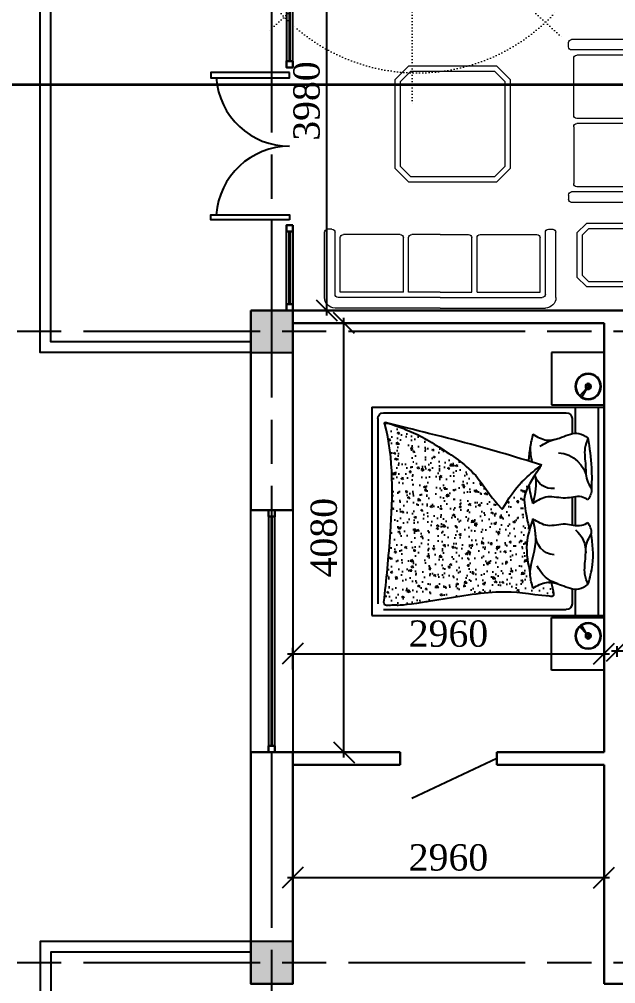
# Model space of a CAD drawing. Header units: inches. Extents: x 2870606 to 3671143, y -733551 to -473558.
# Drawn here: x 3301172 to 3306842, y -512623 to -503456 of the extents above; entities that cross this region are included whole.
import ezdxf

# ---------------------------------------------------------------- set-up
doc = ezdxf.new("R2010")
doc.units = ezdxf.units.IN
doc.header["$MEASUREMENT"] = 0
doc.linetypes.add('ACAD_ISO07W100', pattern=[3, 0, -3])
doc.linetypes.add('ACAD_ISO08W100', pattern=[36, 24, -3, 6, -3])
for name, color, linetype in [('100_FURNITURE', 25, 'Continuous'), ('A_Windows', 160, 'Continuous'), ('МЕБЕЛИРОВКА', 7, 'Continuous')]:
    doc.layers.add(name, color=color, linetype=linetype)
doc.layers.add('_0', color=7, linetype='Continuous', lineweight=25)
doc.styles.add('J~stule', font='dutch.ttf')
doc.linetypes.add('FENCELINE1', pattern='A,0.25,-0.1,[133,ltypeshp.shx,S=0.1,R=0,X=-0.1,Y=0],-0.1,1', length=1.45)
doc.dimstyles.new('J~style', dxfattribs={"dimscale": 100, "dimtxt": 2.5, "dimasz": 2, "dimexe": 0.55, "dimexo": 0.725, "dimtad": 1, "dimdec": 0, "dimdsep": 46, "dimtxsty": 'J~stule', "dimblk": 'OBLIQUE', "dimcen": 2, "dimdle": 0.5, "dimadec": 0, "dimazin": 0, "dimtfac": 1, "dimtdec": 0, "dimtmove": 0, "dimatfit": 3, "dimfxl": 1, "dimarcsym": 0})

# ---------------------------------------------------------------- blocks, each defined once
blk = doc.blocks.new('_Oblique')
at = {"color": 0, "linetype": 'ByBlock', "lineweight": -2}
blk.add_line((-0.5, -0.5), (0.5, 0.5), dxfattribs=at)
blk = doc.blocks.new('*D503')
at = {"color": 0, "lineweight": -2, "transparency": 16777216}
for p, q in [((3303722, -509487), (3306782, -509487)), ((3303772, -509636.3), (3303772, -509432)), ((3306732, -509740.2), (3306732, -509432))]:
    blk.add_line(p, q, dxfattribs=at)
at = {"layer": 'Defpoints', "color": 0, "lineweight": 35, "transparency": 16777216}
for p in [(3306732, -509487), (3303772, -509708.8), (3306732, -509812.7)]:
    blk.add_point(p, dxfattribs=at)
at = {"color": 0, "lineweight": -2, "transparency": 16777216, "xscale": 200, "yscale": 200, "zscale": 200, "rotation": 180}
blk.add_blockref('_Oblique', (3303772, -509487), dxfattribs=at)
at = {"color": 0, "lineweight": -2, "transparency": 16777216, "xscale": 200, "yscale": 200, "zscale": 200}
blk.add_blockref('_Oblique', (3306732, -509487), dxfattribs=at)
at = {"color": 0, "transparency": 16777216, "insert": (3305252, -509296.9), "char_height": 250, "attachment_point": 5, "style": 'J~stule'}
blk.add_mtext('2960', dxfattribs=at)
blk = doc.blocks.new('*D514')
at = {"color": 0, "lineweight": -2, "transparency": 16777216}
for p, q in [((3306852, -509414.5), (3306852, -509516.1)), ((3309652, -509414.5), (3309652, -509516.1)), ((3309702, -509461.1), (3306802, -509461.1))]:
    blk.add_line(p, q, dxfattribs=at)
at = {"layer": 'Defpoints', "color": 0, "lineweight": 35, "transparency": 16777216}
for p in [(3306852, -509342), (3309652, -509342), (3306852, -509461.1)]:
    blk.add_point(p, dxfattribs=at)
at = {"color": 0, "lineweight": -2, "transparency": 16777216, "xscale": 200, "yscale": 200, "zscale": 200, "rotation": 180}
blk.add_blockref('_Oblique', (3306852, -509461.1), dxfattribs=at)
at = {"color": 0, "lineweight": -2, "transparency": 16777216, "xscale": 200, "yscale": 200, "zscale": 200}
blk.add_blockref('_Oblique', (3309652, -509461.1), dxfattribs=at)
at = {"color": 0, "transparency": 16777216, "insert": (3308252, -509270.9), "char_height": 250, "attachment_point": 5, "style": 'J~stule'}
blk.add_mtext('2800', dxfattribs=at)
blk = doc.blocks.new('iy6tito6ot76o')
at = {"layer": '100_FURNITURE'}
h = blk.add_hatch(dxfattribs=at)
h.set_pattern_fill('AR-CONC', color=256, angle=180, style=0)
h.set_pattern_definition([(230, (2869573.83, 216895.09), (-182.18467, 15.9391), [19.05, -209.55]), (175, (2869573.83, 216895.1), (35.2428, -191.05664), [15.24, -167.64]), (280.451, (2869558.65, 216896.42), (-146.9425, -175.1167), [16.19, -178.09]), (226.1842, (2869573.83, 216844.3), (-271.079, 42.0423), [28.575, -314.325]), (276.6356, (2869551.24, 216847.8), (-237.4042, -247.4256), [24.285, -267.135]), (171.184, (2869573.83, 216844.3), (-237.4046, -247.4251), [22.86, -251.46]), (201, (2869548.43, 216856.99), (-151.6149, 102.2655), [19.05, -209.55]), (146, (2869548.43, 216857), (-61.802, -184.188), [15.24, -167.64]), (251.4514, (2869535.8, 216865.51), (-213.4165, -81.92286), [16.19, -178.09]), (217.5, (2869573.83, 216895.09), (-3.0886, -84.55504), [0, -165.608, 0, -170.18, 0, -168.275]), (187.5, (2869573.83, 216895.09), (-66.81966, -100.18057), [0, -97.028, 0, -161.798, 0, -64.135]), (147.5, (2869630.474, 216895.09), (-135.590595, 5.72874), [0, -63.5, 0, -198.12, 0, -262.89]), (137.5, (2869655.87, 216895.09), (-148.12918, -25.4265), [0, -82.55, 0, -131.572, 0, -186.69])])
edge = h.paths.add_edge_path()
edge.add_spline(control_points=[(2850367.2, 262864), (2850389.4, 262654.6), (2850440.9, 262169.8), (2850463.6, 261479.6), (2850367.5, 261149.4), (2850389.5, 261156.6), (2850404.1, 261161.5), (2850404.7, 261161.7)], knot_values=[5766.267478, 5766.267478, 5766.267478, 5766.267478, 6326.544882, 7063.125625, 7075.853468, 7104.137891, 7105.215597, 7105.215597, 7105.215597, 7105.215597], degree=3, periodic=0)
edge.add_spline(control_points=[(2850404.7, 261161.7), (2850593, 261224.6), (2850752.5, 261295.9), (2851288, 261646.3), (2851309.4, 261782), (2851491, 261982.6), (2851582.2, 261825.2), (2851682.7, 261708.1), (2851788, 261619.1), (2851869.7, 261557.4), (2851832.7, 261609.1), (2851812.4, 261639), (2851802.7, 261653.8)], knot_values=[7105.215597, 7105.215597, 7105.215597, 7105.215597, 7482.255608, 7822.118426, 8365.070605, 8376.683952, 8384.467459, 8620.875161, 8806.816714, 8824.217175, 8839.174614, 8855.523867, 8855.523867, 8855.523867, 8855.523867], degree=3, periodic=0)
edge.add_arc((2851966.2, 261616.1), 167.9, 526.97885, 526.97996, ccw=False)
edge.add_spline(control_points=[(2851802.7, 261653.8), (2851779, 261690), (2851760.5, 261721.1), (2851746.3, 261748.3)], knot_values=[8855.523867, 8855.523867, 8855.523867, 8855.523867, 8895.532423, 8895.532423, 8895.532423, 8895.532423], degree=3, periodic=0)
edge.add_spline(control_points=[(2851746.3, 261748.3), (2851694.4, 261847.4), (2851703.8, 261964.3), (2851729.9, 262096.9), (2851751.6, 262173.7)], knot_values=[8895.532423, 8895.532423, 8895.532423, 8895.532423, 9041.086843, 9254.378307, 9254.378307, 9254.378307, 9254.378307], degree=3, periodic=0)
edge.add_spline(control_points=[(2851751.6, 262173.7), (2851738.6, 262218.6), (2851707, 262358.1), (2851737.1, 262501.7), (2851757.5, 262598.9)], knot_values=[94.285977, 94.285977, 94.285977, 94.285977, 220.862167, 485.908125, 485.908125, 485.908125, 485.908125], degree=3, periodic=0)
edge.add_spline(control_points=[(2851757.5, 262598.9), (2851757.6, 262603.6), (2851759.9, 262647.6), (2851772.5, 262691.4), (2851783.7, 262730.5)], knot_values=[0, 0, 0, 0, 13.110285, 122.324981, 122.324981, 122.324981, 122.324981], degree=3, periodic=0)
edge.add_spline(control_points=[(2851783.7, 262730.5), (2851825.7, 262706.3), (2851881.3, 262674.3), (2851940.6, 262674.3), (2851955.1, 262675.8)], knot_values=[0, 0, 0, 0, 126.546295, 167.288555, 167.288555, 167.288555, 167.288555], degree=3, periodic=0)
edge.add_spline(control_points=[(2851955.1, 262675.8), (2851965.2, 262710.7), (2851974.6, 262752.8), (2851982.1, 262812.5), (2851747.2, 262790.7), (2851480.4, 262735), (2850869.8, 262853.1), (2850438.8, 262906.9), (2850513.6, 262885.6), (2850371.1, 262898.6), (2850368.3, 262874), (2850367.2, 262864)], knot_values=[3985.05903, 3985.05903, 3985.05903, 3985.05903, 4080.88352, 4095.097586, 4129.948642, 4553.773643, 5047.299708, 5447.379817, 5706.978712, 5742.134282, 5766.267478, 5766.267478, 5766.267478, 5766.267478], degree=3, periodic=0)
for p, q in [((2852460.1, 263509.7), (2851960, 263509.7)), ((2851960, 263509.7), (2851960, 263009.3)), ((2852460.1, 263009.3), (2852460.1, 263509.7)), ((2852225.7, 263094.2), (2852294.2, 263169.5)), ((2852294.2, 263169.5), (2852245.4, 263079.6)), ((2851960, 263009.3), (2852460.1, 263009.3)), ((2850252.1, 261009.6), (2850252.1, 262989.6)), ((2850252.1, 262989.6), (2852460.1, 262989.6)), ((2850362.1, 262934.6), (2852100.3, 262934.6)), ((2852184.8, 262741.2), (2852184.8, 262989.6)), ((2852404.7, 261009.6), (2852404.7, 262989.6)), ((2852460.1, 261009.6), (2852460.1, 262989.6)), ((2850307.1, 261119.6), (2850307.1, 262879.6)), ((2852155.3, 262736.7), (2852155.3, 262879.6)), ((2852155.3, 261867), (2852155.3, 262132.2)), ((2852184.8, 261862.5), (2852184.8, 262136.8)), ((2852155.3, 261119.6), (2852155.3, 261262.6)), ((2852184.8, 261009.6), (2852184.8, 261258.1)), ((2850252.1, 261009.6), (2852460.1, 261009.6)), ((2850362.1, 261064.6), (2852100.3, 261064.6)), ((2851960, 260489.5), (2851960, 260989.9)), ((2851960, 260989.9), (2852460.1, 260989.9)), ((2852460.1, 260989.9), (2852460.1, 260489.5)), ((2852225.7, 260905.1), (2852294.2, 260829.7)), ((2852294.2, 260829.7), (2852245.4, 260919.7)), ((2852460.1, 260489.5), (2851960, 260489.5))]:
    blk.add_line(p, q, dxfattribs=at)
for centre, radius in [((2852308.5, 263185.3), 123.2), ((2852308.5, 263185.3), 117.5), ((2852308.5, 263185.3), 27), ((2852308.5, 263185.3), 21.3), ((2852308.5, 263185.3), 10), ((2852308.5, 260813.9), 123.2), ((2852308.5, 260813.9), 117.5), ((2852308.5, 260813.9), 27), ((2852308.5, 260813.9), 21.3), ((2852308.5, 260813.9), 10)]:
    blk.add_circle(centre, radius, dxfattribs=at)
for centre, radius, start, end in [((2852100.3, 262879.6), 55, 0, 90), ((2852103.3, 262398.3), 303.3, 106.10155, 156.90491), ((2852003.2, 262220.7), 195.6, 95.30374, 182.10826), ((2852009.3, 262387.1), 275.3, 310.1552, 1.89049), ((2851966.2, 261616.1), 167.9, 82.30633, 166.97918), ((2852005.4, 261736.6), 293.4, 274.16106, 352.34383), ((2852098.9, 261736.2), 432.5, 234.77821, 256.11832), ((2850362.1, 261119.6), 55, 180, 270), ((2852100.3, 261119.6), 55, 270, 0)]:
    blk.add_arc(centre, radius, start, end, dxfattribs=at)
for points, knots in [([(2851955.1, 262675.8), (2851965.2, 262710.7), (2851974.6, 262752.8), (2851982.1, 262812.5), (2851747.2, 262790.7), (2851480.4, 262735), (2850869.8, 262853.1), (2850438.8, 262906.9), (2850513.6, 262885.6), (2850371.1, 262898.6), (2850368.3, 262874), (2850367.2, 262864)], [3985.05903, 3985.05903, 3985.05903, 3985.05903, 4080.88352, 4095.097586, 4129.948642, 4553.773643, 5047.299708, 5447.379817, 5706.978712, 5742.134282, 5766.267478, 5766.267478, 5766.267478, 5766.267478]), ([(2850367.2, 262864), (2850389.4, 262654.6), (2850440.9, 262169.8), (2850463.6, 261479.6), (2850367.5, 261149.4), (2850586.3, 261221.6), (2850752, 261295.6), (2851288, 261646.3), (2851309.4, 261782), (2851491, 261982.6), (2851582.2, 261825.2), (2851682.7, 261708.1), (2851788, 261619.1), (2851869.7, 261557.4), (2851691.7, 261806.2), (2851699.7, 261943.5), (2851729.9, 262096.9), (2851751.6, 262173.7)], [5766.267478, 5766.267478, 5766.267478, 5766.267478, 6326.544882, 7063.125625, 7075.853468, 7104.137891, 7482.255608, 7822.118426, 8365.070605, 8376.683952, 8384.467459, 8620.875161, 8806.816714, 8824.217175, 8839.174614, 9041.086843, 9254.378307, 9254.378307, 9254.378307, 9254.378307]), ([(2851802.7, 261653.8), (2851805.7, 261670.6), (2851818.1, 261761.1), (2851799.1, 261851.8), (2851783.7, 261925.7)], [355.798164, 355.798164, 355.798164, 355.798164, 402.016842, 604.685285, 604.685285, 604.685285, 604.685285]), ([(2851783.7, 261268.8), (2851772.5, 261307.9), (2851747.1, 261396.1), (2851763.8, 261485.2), (2851775.5, 261535)], [0, 0, 0, 0, 109.214696, 246.634525, 246.634525, 246.634525, 246.634525])]:
    blk.add_open_spline(points, degree=3, knots=knots, dxfattribs=at)
for points in [[(2851783.7, 262730.5), (2851911.9, 262676.2), (2852054.8, 262701.9), (2852220.5, 262739), (2852306.4, 262696.2)], [(2851783.7, 262730.5), (2851758.2, 262613), (2851809.2, 262295), (2851783.7, 262073.6)], [(2852306.4, 262696.2), (2852277.7, 262599.1), (2852283, 262433.9), (2852306.4, 262275.1), (2852338.8, 262206.9), (2852306.4, 262109.1)], [(2852306.4, 262696.2), (2852349.4, 262508.8), (2852338, 262210.7)], [(2851783.7, 262073.6), (2851724.6, 262309.2), (2851757.5, 262598.9)], [(2852306.4, 262109.1), (2852243.8, 262135.8), (2852092.5, 262123.9), (2851923.3, 262135.8), (2851783.7, 262073.6)], [(2852306.4, 261890.1), (2852243.8, 261863.4), (2852092.5, 261875.3), (2851923.3, 261863.4), (2851783.7, 261925.7)], [(2852306.4, 261303.1), (2852277.7, 261400.1), (2852283, 261565.3), (2852306.4, 261724.1), (2852338.8, 261792.3), (2852306.4, 261890.1)], [(2852306.4, 261303.1), (2852339.4, 261585.8), (2852339.7, 261806.8)], [(2851866.6, 261563), (2851468.8, 261440.2), (2850580, 261206.6), (2850378.6, 261155)], [(2851783.7, 261268.8), (2851911.9, 261323), (2852054.8, 261297.3), (2852220.5, 261260.2), (2852306.4, 261303.1)]]:
    blk.add_spline(points, degree=3, dxfattribs=at)
for points in [[(2851783.7, 261925.7), (2851769.1, 261866.7), (2851754.6, 261807.7), (2851746.3, 261748.3)], [(2851743.8, 261525.2), (2851747.4, 261482), (2851752.5, 261438.7), (2851757.7, 261395.4)]]:
    blk.add_open_spline(points, degree=3, dxfattribs=at)
blk = doc.blocks.new('FSDFTV')
at = {"color": 33, "linetype": 'ACAD_ISO07W100', "lineweight": 13, "ltscale": 10}
for p, q in [((1.6, 179.4), (1.6, 2037.1)), ((1.6, 79.4), (-1439.6, 1399.3)), ((1.6, 79.4), (1375.6, 1337.7))]:
    blk.add_line(p, q, dxfattribs=at)
at = {"color": 33, "linetype": 'ByBlock', "lineweight": 13}
for points in [[(-1085.6, 218.9), (-795.9, 47.8), (-716, 221.1), (-1005.7, 372.1)], [(1085.6, 218.9), (795.9, 47.8), (716, 221.1), (1005.7, 372.1)], [(-1101.5, 0), (1101.5, 0), (1101.5, 331.1), (-1101.5, 331.1)], [(-499.9, 79.4), (503.1, 79.4), (503.1, 246.9), (-499.9, 246.9)], [(-499.9, 210.5), (503.1, 210.5), (503.1, 246.9), (-499.9, 246.9)]]:
    blk.add_lwpolyline(points, close=True, dxfattribs=at)
at = {"color": 33, "linetype": 'ACAD_ISO07W100', "lineweight": 13, "ltscale": 10}
blk.add_arc((-50.8, -53.7), 1775.8, 42.07482, 137.92518, dxfattribs=at)
blk = doc.blocks.new('ydyyd')
at = {"layer": 'МЕБЕЛИРОВКА', "lineweight": 13}
for p, q in [((730582.4, 154995), (730582.4, 155035)), ((731232.4, 155065), (730612.4, 155065)), ((731202.4, 154965), (730612.4, 154965)), ((731232.4, 153965), (731232.4, 154935)), ((731332.4, 153965), (731332.4, 154965)), ((730632.4, 154345), (730632.4, 154885)), ((731182.4, 154915), (730662.4, 154915)), ((731182.4, 154315), (731182.4, 154915)), ((729032.4, 154266.6), (729161.7, 154395.9)), ((729161.7, 154395.9), (730003.1, 154395.9)), ((730003.1, 154395.9), (730132.4, 154266.6)), ((729082.4, 154245.9), (729182.4, 154345.9)), ((729182.4, 154345.9), (729982.4, 154345.9)), ((729982.4, 154345.9), (730082.4, 154245.9)), ((731182.4, 154315), (730662.4, 154315)), ((729032.4, 153425.2), (729032.4, 154266.6)), ((729082.4, 153445.9), (729082.4, 154245.9)), ((730082.4, 154245.9), (730082.4, 153445.9)), ((730132.4, 154266.6), (730132.4, 153425.2)), ((730632.4, 153965), (730632.4, 154235)), ((731182.4, 154265), (730662.4, 154265)), ((731182.4, 153965), (731182.4, 154265)), ((730632.4, 153965), (730632.4, 153695)), ((731182.4, 153965), (731182.4, 153665)), ((731232.4, 153965), (731232.4, 152995)), ((731332.4, 153965), (731332.4, 152965)), ((731182.4, 153665), (730662.4, 153665)), ((730632.4, 153585), (730632.4, 153045)), ((731182.4, 153615), (730662.4, 153615)), ((731182.4, 153615), (731182.4, 153015)), ((729161.7, 153295.9), (729032.4, 153425.2)), ((729182.4, 153345.9), (729082.4, 153445.9)), ((729982.4, 153345.9), (730082.4, 153445.9)), ((730003.1, 153295.9), (730132.4, 153425.2)), ((730003.1, 153295.9), (729161.7, 153295.9)), ((729982.4, 153345.9), (729182.4, 153345.9)), ((731182.4, 153015), (730662.4, 153015)), ((730582.4, 152935), (730582.4, 152895)), ((731202.4, 152965), (730612.4, 152965)), ((731232.4, 152865), (730612.4, 152865)), ((728848.9, 152745.9), (728808.9, 152745.9)), ((730258.9, 152745.9), (730298.9, 152745.9)), ((728778.9, 152095.9), (728778.9, 152715.9)), ((728878.9, 152125.9), (728878.9, 152715.9)), ((728928.9, 152145.9), (728928.9, 152665.9)), ((729498.9, 152695.9), (728958.9, 152695.9)), ((729528.9, 152145.9), (729528.9, 152665.9)), ((729578.9, 152145.9), (729578.9, 152665.9)), ((729608.9, 152695.9), (730148.9, 152695.9)), ((730178.9, 152145.9), (730178.9, 152665.9)), ((730228.9, 152125.9), (730228.9, 152715.9)), ((730328.9, 152095.9), (730328.9, 152715.9)), ((730618.2, 152665), (730528.9, 152575.7)), ((730618.2, 152665), (731039.6, 152665)), ((731039.6, 152665), (731128.9, 152575.7)), ((730528.9, 152154.3), (730528.9, 152575.7)), ((730638.9, 152615), (730578.9, 152555)), ((730578.9, 152175), (730578.9, 152555)), ((730638.9, 152615), (731018.9, 152615)), ((731018.9, 152615), (731078.9, 152555)), ((731078.9, 152555), (731078.9, 152175)), ((731128.9, 152575.7), (731128.9, 152154.3)), ((729553.9, 152095.9), (728908.9, 152095.9)), ((729528.9, 152145.9), (728928.9, 152145.9)), ((729553.9, 152095.9), (730198.9, 152095.9)), ((729578.9, 152145.9), (730178.9, 152145.9)), ((730528.9, 152154.3), (730618.2, 152065)), ((730578.9, 152175), (730638.9, 152115)), ((731018.9, 152115), (730638.9, 152115)), ((731018.9, 152115), (731078.9, 152175)), ((731039.6, 152065), (731128.9, 152154.3)), ((729553.9, 151995.9), (728878.9, 151995.9)), ((729553.9, 151995.9), (730228.9, 151995.9)), ((731039.6, 152065), (730618.2, 152065))]:
    blk.add_line(p, q, dxfattribs=at)
for centre, radius, start, end in [((730612.4, 155035), 30, 90, 180), ((731232.4, 154965), 100, 0, 90), ((730612.4, 154995), 30, 180, 270), ((731202.4, 154935), 30, 0, 90), ((730662.4, 154885), 30, 90, 180), ((730662.4, 154345), 30, 180, 270), ((730662.4, 154235), 30, 90, 180), ((730662.4, 153695), 30, 180, 270), ((730662.4, 153585), 30, 90, 180), ((730662.4, 153045), 30, 180, 270), ((730612.4, 152935), 30, 90, 180), ((731202.4, 152995), 30, 270, 0), ((731232.4, 152965), 100, 270, 0), ((730612.4, 152895), 30, 180, 270), ((728808.9, 152715.9), 30, 90, 180), ((728848.9, 152715.9), 30, 0, 90), ((730258.9, 152715.9), 30, 90, 180), ((730298.9, 152715.9), 30, 0, 90), ((728958.9, 152665.9), 30, 90, 180), ((729498.9, 152665.9), 30, 0, 90), ((729608.9, 152665.9), 30, 90, 180), ((730148.9, 152665.9), 30, 0, 90), ((728878.9, 152095.9), 100, 180, 270), ((728908.9, 152125.9), 30, 180, 270), ((730198.9, 152125.9), 30, 270, 0), ((730228.9, 152095.9), 100, 270, 0)]:
    blk.add_arc(centre, radius, start, end, dxfattribs=at)
blk = doc.blocks.new('*D524')
at = {"color": 0, "lineweight": -2, "transparency": 16777216}
for p, q in [((3303844.5, -502243.1), (3304149.2, -502243.1)), ((3304094.2, -506273.1), (3304094.2, -502193.1)), ((3303844.5, -506223.1), (3304149.2, -506223.1))]:
    blk.add_line(p, q, dxfattribs=at)
at = {"layer": 'Defpoints', "color": 0, "lineweight": 35, "transparency": 16777216}
for p in [(3303772, -502243.1), (3304094.2, -502243.1), (3303772, -506223.1)]:
    blk.add_point(p, dxfattribs=at)
at = {"color": 0, "lineweight": -2, "transparency": 16777216, "xscale": 200, "yscale": 200, "zscale": 200}
for p, rotation in [((3304094.2, -502243.1), 90), ((3304094.2, -506223.1), 270)]:
    blk.add_blockref('_Oblique', p, dxfattribs=dict(at, rotation=rotation))
at = {"color": 0, "transparency": 16777216, "insert": (3303904, -504233.1), "char_height": 250, "attachment_point": 5, "rotation": 90, "style": 'J~stule'}
blk.add_mtext('3980', dxfattribs=at)
blk = doc.blocks.new('*D527')
at = {"color": 0, "lineweight": -2, "transparency": 16777216}
for p, q in [((3304258.2, -510473.1), (3304258.2, -506293.1)), ((3304094.1, -506343.1), (3304313.2, -506343.1)), ((3304094.1, -510423.1), (3304313.2, -510423.1))]:
    blk.add_line(p, q, dxfattribs=at)
at = {"layer": 'Defpoints', "color": 0, "lineweight": 35, "transparency": 16777216}
for p in [(3304021.6, -506343.1), (3304258.2, -506343.1), (3304021.6, -510423.1)]:
    blk.add_point(p, dxfattribs=at)
at = {"color": 0, "lineweight": -2, "transparency": 16777216, "xscale": 200, "yscale": 200, "zscale": 200}
for p, rotation in [((3304258.2, -506343.1), 90), ((3304258.2, -510423.1), 270)]:
    blk.add_blockref('_Oblique', p, dxfattribs=dict(at, rotation=rotation))
at = {"color": 0, "transparency": 16777216, "insert": (3304068, -508383.1), "char_height": 250, "attachment_point": 5, "rotation": 90, "style": 'J~stule'}
blk.add_mtext('4080', dxfattribs=at)
blk = doc.blocks.new('*D528')
at = {"color": 0, "lineweight": -2, "transparency": 16777216}
for p, q in [((3303772, -511312.8), (3303772, -511669.5)), ((3306732, -511312.8), (3306732, -511669.5)), ((3303722, -511614.5), (3306782, -511614.5))]:
    blk.add_line(p, q, dxfattribs=at)
at = {"layer": 'Defpoints', "color": 0, "lineweight": 35, "transparency": 16777216}
for p in [(3303772, -511240.3), (3306732, -511240.3), (3306732, -511614.5)]:
    blk.add_point(p, dxfattribs=at)
at = {"color": 0, "lineweight": -2, "transparency": 16777216, "xscale": 200, "yscale": 200, "zscale": 200, "rotation": 180}
blk.add_blockref('_Oblique', (3303772, -511614.5), dxfattribs=at)
at = {"color": 0, "lineweight": -2, "transparency": 16777216, "xscale": 200, "yscale": 200, "zscale": 200}
blk.add_blockref('_Oblique', (3306732, -511614.5), dxfattribs=at)
at = {"color": 0, "transparency": 16777216, "insert": (3305252, -511424.5), "char_height": 250, "attachment_point": 5, "style": 'J~stule'}
blk.add_mtext('2960', dxfattribs=at)
blk = doc.blocks.new('*U66')
at = {"color": 7, "lineweight": 30}
for points in [[(0, 60), (60, 60), (60, 0), (0, 0)], [(2300, 60), (2240, 60), (2240, 0), (2300, 0)]]:
    blk.add_lwpolyline(points, close=True, dxfattribs=at)
at = {"color": 4, "lineweight": 25}
for points in [[(60, 60), (2240, 60), (2240, 0), (60, 0)], [(60, 35), (2240, 35), (2240, 25), (60, 25)]]:
    blk.add_lwpolyline(points, close=True, dxfattribs=at)
blk = doc.blocks.new('*U75')
at = {"color": 7, "lineweight": 30}
for points in [[(0, 60), (60, 60), (60, 0), (0, 0)], [(810, 60), (750, 60), (750, 0), (810, 0)]]:
    blk.add_lwpolyline(points, close=True, dxfattribs=at)
at = {"color": 4, "lineweight": 25}
for points in [[(60, 60), (750, 60), (750, 0), (60, 0)], [(60, 35), (750, 35), (750, 25), (60, 25)]]:
    blk.add_lwpolyline(points, close=True, dxfattribs=at)

msp = doc.modelspace()

# ---------------------------------------------------------------- hatches: boundary and pattern name
h = msp.add_hatch(color=256)
h.dxf.hatch_style = 1
h.paths.add_polyline_path([(3303772.01, -506623.13), (3303772.01, -506223.13), (3303372.01, -506223.13), (3303372.01, -506623.13)])
h = msp.add_hatch(color=256)
h.dxf.hatch_style = 1
h.paths.add_polyline_path([(3303772.01, -512623.13), (3303772.01, -512223.13), (3303372.01, -512223.13), (3303372.01, -512623.13)])

# ---------------------------------------------------------------- linework, layer by layer
at = {"color": 252, "linetype": 'ACAD_ISO08W100', "ltscale": 70}
for p, q in [((3303572.01, -524692.02), (3303572.01, -496403.85)), ((3366460.93, -506423.13), (3300567.24, -506423.13)), ((3366460.93, -512423.13), (3300567.24, -512423.13))]:
    msp.add_line(p, q, dxfattribs=at)
at = {"color": 1, "lineweight": 35}
msp.add_line((3298322.85, -504076.79), (3368126.2, -504076.79), dxfattribs=at)
at = {"lineweight": 30}
for p, q in [((3303772.01, -506223.13), (3307171.96, -506223.13)), ((3303772.01, -506343.13), (3306732.01, -506343.13)), ((3306732.01, -506343.13), (3306732.01, -510423.13)), ((3303772.01, -510423.13), (3304792.01, -510423.13)), ((3304792.01, -510423.13), (3304792.01, -510543.13)), ((3305712.01, -510423.13), (3306732.01, -510423.13)), ((3305712.01, -510423.13), (3305712.01, -510543.13)), ((3303772.01, -510543.13), (3304792.01, -510543.13)), ((3305712.01, -510543.13), (3306732.01, -510543.13)), ((3306732.01, -510543.13), (3306732.01, -512623.13)), ((3306732.01, -512623.13), (3309772.01, -512623.13))]:
    msp.add_line(p, q, dxfattribs=at)
for p, q in [((3303372.01, -510423.13), (3303372.01, -508123.13)), ((3303772.01, -508123.13), (3303772.01, -510423.13)), ((3305712.01, -510483.13), (3304903.09, -510862.49))]:
    msp.add_line(p, q)
for points in [[(3303372.01, -506623.13), (3301372.01, -506623.13), (3301372.01, -500223.13), (3303372.01, -500223.13)], [(3303372.01, -512223.13), (3301372.01, -512223.13), (3301372.01, -518623.13), (3303372.01, -518623.13)]]:
    msp.add_lwpolyline(points)
at = {"linetype": 'FENCELINE1', "ltscale": 200}
for points in [[(3303372.01, -506523.13), (3301472.01, -506523.13), (3301472.01, -500323.13), (3303372.01, -500323.13)], [(3303372.01, -512323.13), (3301472.01, -512323.13), (3301472.01, -518523.13), (3303372.01, -518523.13)]]:
    msp.add_lwpolyline(points, dxfattribs=at)
for points in [[(3303742.01, -503963.13), (3302992.01, -503963.13), (3302992.01, -504013.13), (3303742.01, -504013.13)], [(3303742.01, -505363.13), (3302992.01, -505363.13), (3302992.01, -505313.13), (3303742.01, -505313.13)], [(3303372.01, -506223.13), (3303372.01, -506623.13), (3303772.01, -506623.13), (3303772.01, -506223.13)], [(3303372.01, -512223.13), (3303372.01, -512623.13), (3303772.01, -512623.13), (3303772.01, -512223.13)]]:
    msp.add_lwpolyline(points, close=True)
at = {"lineweight": 30}
for points in [[(3303372.01, -506223.13), (3303772.01, -506223.13), (3303772.01, -508123.13), (3303372.01, -508123.13)], [(3303372.01, -510423.13), (3303772.01, -510423.13), (3303772.01, -512623.13), (3303372.01, -512623.13)]]:
    msp.add_lwpolyline(points, close=True, dxfattribs=at)
for centre, start, end in [((3303742.01, -503963.13), 184.096044, 270), ((3303742.01, -505363.13), 90, 175.903956)]:
    msp.add_arc(centre, 700, start, end)

# ---------------------------------------------------------------- block references
at = {"xscale": -1}
for name, p, rotation in [('ydyyd', (3459138.46, 225131.48), 90), ('iy6tito6ot76o', (454271.95, -246132.22), 180)]:
    msp.add_blockref(name, p, dxfattribs=dict(at, rotation=rotation))
at = {"layer": '_0', "rotation": 180}
msp.add_blockref('FSDFTV', (3304907.46, -502243.14), dxfattribs=at)
at = {"layer": 'A_Windows', "color": 5, "lineweight": 30, "xscale": -1}
for name, p, rotation in [('*U75', (3303712.01, -503913.13), 269.9999846070635), ('*U66', (3303602.01, -508123.13), 89.99998460706348)]:
    msp.add_blockref(name, p, dxfattribs=dict(at, rotation=rotation))
at = {"layer": 'A_Windows', "color": 5, "lineweight": 30, "rotation": 270.0000153929365}
msp.add_blockref('*U75', (3303712.01, -505413.13), dxfattribs=at)

# ---------------------------------------------------------------- dimensions: what is measured, and where the dimension line sits
for base, p1, p2, picture, middle in [((3304094.22, -502243.14), (3303772.01, -506223.13), (3303772.01, -502243.14), '*D524', (3303904.03, -504233.13)), ((3304258.18, -506343.13), (3304021.63, -510423.13), (3304021.63, -506343.13), '*D527', (3304067.99, -508383.13))]:
    dim = msp.add_linear_dim(base=base, p1=p1, p2=p2, angle=90, dimstyle='J~style', override={"dimdec": 1, "dimtdec": 1})
    dim.commit()
    dim.dimension.update_dxf_attribs({"geometry": picture, "text_midpoint": middle})
for base, p1, p2, picture, middle in [((3306732.01, -509486.96), (3303772.01, -509708.83), (3306732.01, -509812.73), '*D503', (3305252.01, -509296.95)), ((3306852.01, -509461.08), (3309652.01, -509342.01), (3306852.01, -509342.01), '*D514', (3308252.01, -509270.89)), ((3306732.01, -511614.5), (3303772.01, -511240.34), (3306732.01, -511240.34), '*D528', (3305252.01, -511424.49))]:
    dim = msp.add_linear_dim(base=base, p1=p1, p2=p2, dimstyle='J~style', override={"dimdec": 1, "dimtdec": 1})
    dim.commit()
    dim.dimension.update_dxf_attribs({"geometry": picture, "text_midpoint": middle})

doc.saveas('drawing.dxf')
